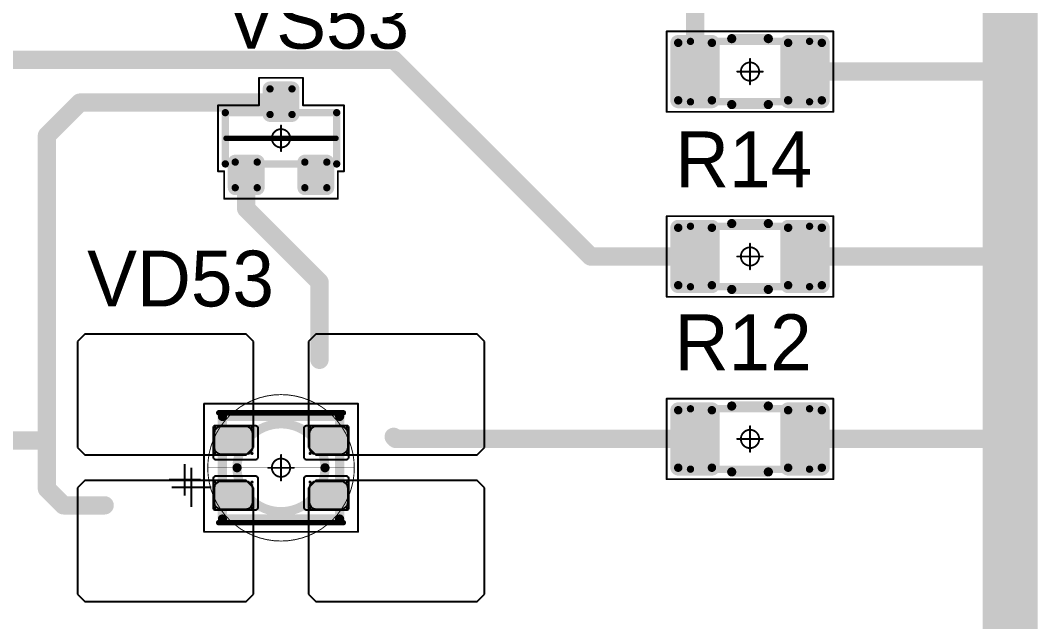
# Model space of a CAD drawing. Header units: millimetres. Extents: x 0 to 400, y 0 to 511.
# Drawn here: x 92.89 to 120.65, y 357.3 to 373.73 of the extents above; entities that cross this region are included whole.
import ezdxf

# ---------------------------------------------------------------- set-up
doc = ezdxf.new("R2010")
doc.units = ezdxf.units.MM
for name, color, linetype in [('Mechanical13', 56, 'Continuous'), ('Mechanical15', 56, 'Continuous'), ('Mechanical2', 216, 'Continuous'), ('TopLayer', 1, 'Continuous'), ('TopOverlay', 2, 'Continuous'), ('TopPaste', 8, 'Continuous'), ('TopSolder', 216, 'Continuous')]:
    doc.layers.add(name, color=color, linetype=linetype)

# ---------------------------------------------------------------- blocks, each defined once
blk = doc.blocks.new('SOT23_544')
at = {"layer": 'Mechanical13', "const_width": 0.2}
for points in [[(-0.7, 1.52), (0.7, 1.52)], [(-0.7, 1.52), (-0.7, -1.52)], [(0.7, 1.52), (0.7, -1.52)], [(-0.7, -1.52), (0.7, -1.52)]]:
    blk.add_lwpolyline(points, dxfattribs=at)
at = {"layer": 'Mechanical13', "const_width": 0.1}
for points in [[(-0.75, 1.52, 1), (-0.65, 1.52, 1)], [(-0.75, 1.52, 1), (-0.65, 1.52, 1)], [(0.65, 1.52, 1), (0.75, 1.52, 1)], [(0.65, 1.52, 1), (0.75, 1.52, 1)], [(-0.75, -1.52, 1), (-0.65, -1.52, 1)], [(-0.75, -1.52, 1), (-0.65, -1.52, 1)], [(0.65, -1.52, 1), (0.75, -1.52, 1)], [(0.65, -1.52, 1), (0.75, -1.52, 1)]]:
    blk.add_lwpolyline(points, format="xyb", close=True, dxfattribs=at)
at = {"layer": 'Mechanical15', "const_width": 0.05}
for points in [[(-0.9, 1.72), (-0.9, 1.55)], [(-0.9, 1.72), (0.9, 1.72)], [(0.9, 1.72), (0.9, 0.6)], [(-1.65, 1.55), (-1.65, -1.55)], [(-1.65, 1.55), (-0.9, 1.55)], [(0.9, 0.6), (1.65, 0.6)], [(1.65, 0.6), (1.65, -0.6)], [(0, 0.35), (0, -0.35)], [(-0.35, 0), (0.35, 0)], [(0.9, -0.6), (1.65, -0.6)], [(0.9, -0.6), (0.9, -1.72)], [(-1.65, -1.55), (-0.9, -1.55)], [(-0.9, -1.55), (-0.9, -1.72)], [(-0.9, -1.72), (0.9, -1.72)]]:
    blk.add_lwpolyline(points, dxfattribs=at)
at = {"layer": 'Mechanical15'}
for points, const_width in [([(-0.913, 1.72, 1), (-0.888, 1.72, 1)], 0.025), ([(-0.913, 1.72, 1), (-0.888, 1.72, 1)], 0.025), ([(0.888, 1.72, 1), (0.913, 1.72, 1)], 0.025), ([(0.888, 1.72, 1), (0.913, 1.72, 1)], 0.025), ([(-1.662, 1.55, 1), (-1.637, 1.55, 1)], 0.025), ([(-1.662, 1.55, 1), (-1.637, 1.55, 1)], 0.025), ([(-0.913, 1.55, 1), (-0.888, 1.55, 1)], 0.025), ([(-0.913, 1.55, 1), (-0.888, 1.55, 1)], 0.025), ([(0.888, 0.6, 1), (0.913, 0.6, 1)], 0.025), ([(0.888, 0.6, 1), (0.913, 0.6, 1)], 0.025), ([(1.637, 0.6, 1), (1.662, 0.6, 1)], 0.025), ([(1.637, 0.6, 1), (1.662, 0.6, 1)], 0.025), ([(-0.012, 0.35, 1), (0.012, 0.35, 1)], 0.025), ([(-0.362, 0, 1), (-0.337, 0, 1)], 0.025), ([(0.25, 0, 1), (-0.25, 0, 1)], 0.05), ([(-0.262, 0, 1), (-0.238, 0, 1)], 0.025), ([(0.238, 0, 1), (0.262, 0, 1)], 0.025), ([(0.337, 0, 1), (0.362, 0, 1)], 0.025), ([(-0.012, -0.35, 1), (0.012, -0.35, 1)], 0.025), ([(0.888, -0.6, 1), (0.913, -0.6, 1)], 0.025), ([(0.888, -0.6, 1), (0.913, -0.6, 1)], 0.025), ([(1.637, -0.6, 1), (1.662, -0.6, 1)], 0.025), ([(1.637, -0.6, 1), (1.662, -0.6, 1)], 0.025), ([(-1.662, -1.55, 1), (-1.637, -1.55, 1)], 0.025), ([(-1.662, -1.55, 1), (-1.637, -1.55, 1)], 0.025), ([(-0.913, -1.55, 1), (-0.888, -1.55, 1)], 0.025), ([(-0.913, -1.55, 1), (-0.888, -1.55, 1)], 0.025), ([(-0.913, -1.72, 1), (-0.888, -1.72, 1)], 0.025), ([(-0.913, -1.72, 1), (-0.888, -1.72, 1)], 0.025), ([(0.888, -1.72, 1), (0.913, -1.72, 1)], 0.025), ([(0.888, -1.72, 1), (0.913, -1.72, 1)], 0.025)]:
    blk.add_lwpolyline(points, format="xyb", close=True, dxfattribs=dict(at, const_width=const_width))
at = {"layer": 'TopLayer', "const_width": 0.1}
for points in [[(-1.4, 1.25, 1), (-1.3, 1.25, 1)], [(-0.7, 1.25, 1), (-0.6, 1.25, 1)], [(-1.4, 0.65, 1), (-1.3, 0.65, 1)], [(-0.7, 0.65, 1), (-0.6, 0.65, 1)], [(0.6, 0.3, 1), (0.7, 0.3, 1)], [(1.3, 0.3, 1), (1.4, 0.3, 1)], [(0.6, -0.3, 1), (0.7, -0.3, 1)], [(1.3, -0.3, 1), (1.4, -0.3, 1)], [(-1.4, -0.65, 1), (-1.3, -0.65, 1)], [(-0.7, -0.65, 1), (-0.6, -0.65, 1)], [(-1.4, -1.25, 1), (-1.3, -1.25, 1)], [(-0.7, -1.25, 1), (-0.6, -1.25, 1)]]:
    blk.add_lwpolyline(points, format="xyb", close=True, dxfattribs=at)
at = {"layer": 'TopLayer'}
for points in [[(-1.45, 1.25), (-1.45, 0.65), (-0.55, 1.25), (-0.55, 0.65)], [(-1.35, 1.35), (-1.35, 0.55), (-0.65, 1.35), (-0.65, 0.55)], [(0.55, 0.3), (0.55, -0.3), (1.45, 0.3), (1.45, -0.3)], [(0.65, 0.4), (0.65, -0.4), (1.35, 0.4), (1.35, -0.4)], [(-1.35, -0.55), (-1.35, -1.35), (-0.65, -0.55), (-0.65, -1.35)], [(-1.45, -0.65), (-1.45, -1.25), (-0.55, -0.65), (-0.55, -1.25)]]:
    blk.add_solid(points, dxfattribs=at)
at = {"layer": 'TopOverlay', "const_width": 0.15}
blk.add_lwpolyline([(0, 1.5), (0, -1.5)], dxfattribs=at)
at = {"layer": 'TopOverlay', "const_width": 0.075}
for points in [[(-0.038, 1.5, 1), (0.038, 1.5, 1)], [(-0.038, -1.5, 1), (0.038, -1.5, 1)]]:
    blk.add_lwpolyline(points, format="xyb", close=True, dxfattribs=at)
at = {"layer": 'TopPaste', "const_width": 0.075}
for points in [[(-1.387, 1.25, 1), (-1.313, 1.25, 1)], [(-0.687, 1.25, 1), (-0.613, 1.25, 1)], [(-1.387, 0.65, 1), (-1.313, 0.65, 1)], [(-0.687, 0.65, 1), (-0.613, 0.65, 1)], [(0.613, 0.3, 1), (0.687, 0.3, 1)], [(1.313, 0.3, 1), (1.387, 0.3, 1)], [(0.613, -0.3, 1), (0.687, -0.3, 1)], [(1.313, -0.3, 1), (1.387, -0.3, 1)], [(-1.387, -0.65, 1), (-1.313, -0.65, 1)], [(-0.687, -0.65, 1), (-0.613, -0.65, 1)], [(-1.387, -1.25, 1), (-1.313, -1.25, 1)], [(-0.687, -1.25, 1), (-0.613, -1.25, 1)]]:
    blk.add_lwpolyline(points, format="xyb", close=True, dxfattribs=at)
at = {"layer": 'TopPaste'}
for points in [[(-1.425, 1.25), (-1.425, 0.65), (-0.575, 1.25), (-0.575, 0.65)], [(-1.35, 1.325), (-1.35, 0.575), (-0.65, 1.325), (-0.65, 0.575)], [(0.575, 0.3), (0.575, -0.3), (1.425, 0.3), (1.425, -0.3)], [(0.65, 0.375), (0.65, -0.375), (1.35, 0.375), (1.35, -0.375)], [(-1.425, -0.65), (-1.425, -1.25), (-0.575, -0.65), (-0.575, -1.25)], [(-1.35, -0.575), (-1.35, -1.325), (-0.65, -0.575), (-0.65, -1.325)]]:
    blk.add_solid(points, dxfattribs=at)
at = {"layer": 'TopSolder', "const_width": 0.202}
for points in [[(-1.451, 1.25, 1), (-1.249, 1.25, 1)], [(-0.751, 1.25, 1), (-0.549, 1.25, 1)], [(-1.451, 0.65, 1), (-1.249, 0.65, 1)], [(-0.751, 0.65, 1), (-0.549, 0.65, 1)], [(0.549, 0.3, 1), (0.751, 0.3, 1)], [(1.249, 0.3, 1), (1.451, 0.3, 1)], [(0.549, -0.3, 1), (0.751, -0.3, 1)], [(1.249, -0.3, 1), (1.451, -0.3, 1)], [(-1.451, -0.65, 1), (-1.249, -0.65, 1)], [(-0.751, -0.65, 1), (-0.549, -0.65, 1)], [(-1.451, -1.25, 1), (-1.249, -1.25, 1)], [(-0.751, -1.25, 1), (-0.549, -1.25, 1)]]:
    blk.add_lwpolyline(points, format="xyb", close=True, dxfattribs=at)
at = {"layer": 'TopSolder'}
for points in [[(-1.35, 1.452), (-1.35, 0.448), (-0.65, 1.452), (-0.65, 0.448)], [(-1.552, 1.25), (-1.552, 0.65), (-0.448, 1.25), (-0.448, 0.65)], [(0.448, 0.3), (0.448, -0.3), (1.552, 0.3), (1.552, -0.3)], [(0.65, 0.502), (0.65, -0.502), (1.35, 0.502), (1.35, -0.502)], [(-1.35, -0.448), (-1.35, -1.452), (-0.65, -0.448), (-0.65, -1.452)], [(-1.552, -0.65), (-1.552, -1.25), (-0.448, -0.65), (-0.448, -1.25)]]:
    blk.add_solid(points, dxfattribs=at)
blk = doc.blocks.new('E65F_748')
at = {"layer": 'Mechanical13'}
for p, q in [((2.441, 1.071), (2.441, 0)), ((1.905, 0.536), (2.976, 0.536))]:
    blk.add_line(p, q, dxfattribs=at)
at = {"layer": 'Mechanical13', "const_width": 0.25}
for points in [[(-1.6, 1.4), (-1.6, -1.4)], [(1.6, 1.4), (-1.6, 1.4)], [(1.6, 1.4), (1.6, -1.4)], [(1.6, -1.4), (-1.6, -1.4)]]:
    blk.add_lwpolyline(points, dxfattribs=at)
at = {"layer": 'Mechanical13'}
for points, const_width in [([(-1.663, 1.4, 1), (-1.538, 1.4, 1)], 0.125), ([(-1.663, 1.4, 1), (-1.538, 1.4, 1)], 0.125), ([(1.537, 1.4, 1), (1.662, 1.4, 1)], 0.125), ([(1.537, 1.4, 1), (1.662, 1.4, 1)], 0.125), ([(1.2, 0, 1), (-1.2, 0, 1)], 0.25), ([(-1.263, 0, 1), (-1.138, 0, 1)], 0.125), ([(1.137, 0, 1), (1.262, 0, 1)], 0.125), ([(-1.663, -1.4, 1), (-1.538, -1.4, 1)], 0.125), ([(-1.663, -1.4, 1), (-1.538, -1.4, 1)], 0.125), ([(1.537, -1.4, 1), (1.662, -1.4, 1)], 0.125), ([(1.537, -1.4, 1), (1.662, -1.4, 1)], 0.125)]:
    blk.add_lwpolyline(points, format="xyb", close=True, dxfattribs=dict(at, const_width=const_width))
at = {"layer": 'Mechanical15', "const_width": 0.05}
for points in [[(2.1, 1.75), (-2.1, 1.75)], [(-2.1, 1.75), (-2.1, -1.75)], [(2.1, 1.75), (2.1, -1.75)], [(0, 0.35), (0, -0.35)], [(0, 0.35), (0, -0.35)], [(0.35, 0), (-0.35, 0)], [(0.35, 0), (-0.35, 0)], [(2.1, -1.75), (-2.1, -1.75)]]:
    blk.add_lwpolyline(points, dxfattribs=at)
at = {"layer": 'Mechanical15'}
for points, const_width in [([(-2.113, 1.75, 1), (-2.088, 1.75, 1)], 0.025), ([(-2.113, 1.75, 1), (-2.088, 1.75, 1)], 0.025), ([(2.087, 1.75, 1), (2.112, 1.75, 1)], 0.025), ([(2.087, 1.75, 1), (2.112, 1.75, 1)], 0.025), ([(-0.013, 0.35, 1), (0.012, 0.35, 1)], 0.025), ([(-0.013, 0.35, 1), (0.012, 0.35, 1)], 0.025), ([(-0.363, 0, 1), (-0.338, 0, 1)], 0.025), ([(-0.363, 0, 1), (-0.338, 0, 1)], 0.025), ([(0.25, 0, 1), (-0.25, 0, 1)], 0.05), ([(0.25, 0, 1), (-0.25, 0, 1)], 0.05), ([(-0.263, 0, 1), (-0.238, 0, 1)], 0.025), ([(-0.263, 0, 1), (-0.238, 0, 1)], 0.025), ([(0.237, 0, 1), (0.262, 0, 1)], 0.025), ([(0.237, 0, 1), (0.262, 0, 1)], 0.025), ([(0.337, 0, 1), (0.362, 0, 1)], 0.025), ([(0.337, 0, 1), (0.362, 0, 1)], 0.025), ([(-0.013, -0.35, 1), (0.012, -0.35, 1)], 0.025), ([(-0.013, -0.35, 1), (0.012, -0.35, 1)], 0.025), ([(-2.113, -1.75, 1), (-2.088, -1.75, 1)], 0.025), ([(-2.113, -1.75, 1), (-2.088, -1.75, 1)], 0.025), ([(2.087, -1.75, 1), (2.112, -1.75, 1)], 0.025), ([(2.087, -1.75, 1), (2.112, -1.75, 1)], 0.025)]:
    blk.add_lwpolyline(points, format="xyb", close=True, dxfattribs=dict(at, const_width=const_width))
at = {"layer": 'TopLayer'}
for p, q in [((-5.35, 3.65), (-5.55, 3.45)), ((-0.95, 3.65), (-5.35, 3.65)), ((-5.35, 3.65), (-5.35, 3.65)), ((-0.75, 3.45), (-0.95, 3.65)), ((0.95, 3.65), (0.75, 3.45)), ((5.35, 3.65), (0.95, 3.65)), ((0.95, 3.65), (0.95, 3.65)), ((5.55, 3.45), (5.35, 3.65)), ((-5.55, 3.45), (-5.55, 3.45)), ((-5.55, 3.45), (-5.55, 0.55)), ((-0.75, 0.55), (-0.75, 3.45)), ((0.75, 3.45), (0.75, 3.45)), ((0.75, 3.45), (0.75, 0.55)), ((5.55, 0.55), (5.55, 3.45)), ((-5.55, 0.55), (-5.35, 0.35)), ((-5.35, 0.35), (-0.95, 0.35)), ((-0.95, 0.35), (-0.75, 0.55)), ((0.75, 0.55), (0.95, 0.35)), ((0.95, 0.35), (5.35, 0.35)), ((5.35, 0.35), (5.55, 0.55)), ((-5.35, -0.35), (-5.55, -0.55)), ((-5.55, -0.55), (-5.55, -0.55)), ((-5.55, -0.55), (-5.55, -3.45)), ((-0.95, -0.35), (-5.35, -0.35)), ((-5.35, -0.35), (-5.35, -0.35)), ((-0.75, -0.55), (-0.95, -0.35)), ((-0.75, -3.45), (-0.75, -0.55)), ((0.95, -0.35), (0.75, -0.55)), ((0.75, -0.55), (0.75, -0.55)), ((0.75, -0.55), (0.75, -3.45)), ((5.35, -0.35), (0.95, -0.35)), ((0.95, -0.35), (0.95, -0.35)), ((5.55, -0.55), (5.35, -0.35)), ((5.55, -3.45), (5.55, -0.55)), ((-5.55, -3.45), (-5.35, -3.65)), ((-0.95, -3.65), (-0.75, -3.45)), ((0.75, -3.45), (0.95, -3.65)), ((5.35, -3.65), (5.55, -3.45)), ((-5.35, -3.65), (-0.95, -3.65)), ((0.95, -3.65), (5.35, -3.65))]:
    blk.add_line(p, q, dxfattribs=at)
at = {"layer": 'TopLayer', "const_width": 0.04}
for points in [[(-1.83, 1.11, 1), (-1.79, 1.11, 1)], [(-0.81, 1.11, 1), (-0.77, 1.11, 1)], [(0.77, 1.11, 1), (0.81, 1.11, 1)], [(1.79, 1.11, 1), (1.83, 1.11, 1)], [(-1.83, 0.39, 1), (-1.79, 0.39, 1)], [(-0.81, 0.39, 1), (-0.77, 0.39, 1)], [(0.77, 0.39, 1), (0.81, 0.39, 1)], [(1.79, 0.39, 1), (1.83, 0.39, 1)], [(-1.83, -0.39, 1), (-1.79, -0.39, 1)], [(-0.81, -0.39, 1), (-0.77, -0.39, 1)], [(0.77, -0.39, 1), (0.81, -0.39, 1)], [(1.79, -0.39, 1), (1.83, -0.39, 1)], [(-1.83, -1.11, 1), (-1.79, -1.11, 1)], [(-0.81, -1.11, 1), (-0.77, -1.11, 1)], [(0.77, -1.11, 1), (0.81, -1.11, 1)], [(1.79, -1.11, 1), (1.83, -1.11, 1)]]:
    blk.add_lwpolyline(points, format="xyb", close=True, dxfattribs=at)
at = {"layer": 'TopLayer'}
for points in [[(-1.81, 1.15), (-1.81, 0.35), (-0.79, 1.15), (-0.79, 0.35)], [(0.79, 1.15), (0.79, 0.35), (1.81, 1.15), (1.81, 0.35)], [(-1.85, 1.11), (-1.85, 0.39), (-0.75, 1.11), (-0.75, 0.39)], [(0.75, 1.11), (0.75, 0.39), (1.85, 1.11), (1.85, 0.39)], [(-1.85, -0.39), (-1.85, -1.11), (-0.75, -0.39), (-0.75, -1.11)], [(-1.81, -0.35), (-1.81, -1.15), (-0.79, -0.35), (-0.79, -1.15)], [(0.75, -0.39), (0.75, -1.11), (1.85, -0.39), (1.85, -1.11)], [(0.79, -0.35), (0.79, -1.15), (1.81, -0.35), (1.81, -1.15)]]:
    blk.add_solid(points, dxfattribs=at)
at = {"layer": 'TopOverlay'}
for p, q in [((2.628, 0.757), (2.628, -0.1)), ((2.2, 0.328), (3.057, 0.328))]:
    blk.add_line(p, q, dxfattribs=at)
at = {"layer": 'TopOverlay', "const_width": 0.15}
for points in [[(1.7, 1.5), (-1.7, 1.5)], [(1.7, -1.5), (-1.7, -1.5)]]:
    blk.add_lwpolyline(points, dxfattribs=at)
at = {"layer": 'TopOverlay', "const_width": 0.075}
for points in [[(-1.738, 1.5, 1), (-1.663, 1.5, 1)], [(1.662, 1.5, 1), (1.737, 1.5, 1)], [(-1.738, -1.5, 1), (-1.663, -1.5, 1)], [(1.662, -1.5, 1), (1.737, -1.5, 1)]]:
    blk.add_lwpolyline(points, format="xyb", close=True, dxfattribs=at)
at = {"layer": 'TopPaste'}
for p, q in [((-1.711, 1.114), (-1.773, 1.073)), ((-1.638, 1.129), (-1.711, 1.114)), ((-0.963, 1.129), (-1.638, 1.129)), ((-0.889, 1.114), (-0.963, 1.129)), ((-0.827, 1.073), (-0.889, 1.114)), ((0.889, 1.114), (0.827, 1.073)), ((0.962, 1.129), (0.889, 1.114)), ((1.637, 1.129), (0.962, 1.129)), ((1.711, 1.114), (1.637, 1.129)), ((1.773, 1.073), (1.711, 1.114)), ((-1.814, 1.011), (-1.829, 0.938)), ((-1.829, 0.938), (-1.829, 0.563)), ((-1.773, 1.073), (-1.814, 1.011)), ((-0.786, 1.011), (-0.827, 1.073)), ((-0.771, 0.938), (-0.786, 1.011)), ((-0.771, 0.563), (-0.771, 0.938)), ((0.786, 1.011), (0.771, 0.938)), ((0.771, 0.938), (0.771, 0.563)), ((0.827, 1.073), (0.786, 1.011)), ((1.814, 1.011), (1.773, 1.073)), ((1.829, 0.938), (1.814, 1.011)), ((1.829, 0.563), (1.829, 0.938)), ((-1.829, 0.563), (-1.814, 0.489)), ((-0.786, 0.489), (-0.771, 0.563)), ((0.771, 0.563), (0.786, 0.489)), ((1.814, 0.489), (1.829, 0.563)), ((-1.814, 0.489), (-1.773, 0.427)), ((-1.773, 0.427), (-1.711, 0.386)), ((-1.711, 0.386), (-1.638, 0.371)), ((-1.638, 0.371), (-0.963, 0.371)), ((-0.963, 0.371), (-0.889, 0.386)), ((-0.889, 0.386), (-0.827, 0.427)), ((-0.827, 0.427), (-0.786, 0.489)), ((0.786, 0.489), (0.827, 0.427)), ((0.827, 0.427), (0.889, 0.386)), ((0.889, 0.386), (0.962, 0.371)), ((0.962, 0.371), (1.637, 0.371)), ((1.637, 0.371), (1.711, 0.386)), ((1.711, 0.386), (1.773, 0.427)), ((1.773, 0.427), (1.814, 0.489)), ((-1.814, -0.489), (-1.829, -0.563)), ((-1.773, -0.427), (-1.814, -0.489)), ((-1.711, -0.386), (-1.773, -0.427)), ((-1.638, -0.371), (-1.711, -0.386)), ((-0.963, -0.371), (-1.638, -0.371)), ((-0.889, -0.386), (-0.963, -0.371)), ((-0.827, -0.427), (-0.889, -0.386)), ((-0.786, -0.489), (-0.827, -0.427)), ((-0.771, -0.563), (-0.786, -0.489)), ((0.786, -0.489), (0.771, -0.563)), ((0.827, -0.427), (0.786, -0.489)), ((0.889, -0.386), (0.827, -0.427)), ((0.962, -0.371), (0.889, -0.386)), ((1.637, -0.371), (0.962, -0.371)), ((1.711, -0.386), (1.637, -0.371)), ((1.773, -0.427), (1.711, -0.386)), ((1.814, -0.489), (1.773, -0.427)), ((1.829, -0.563), (1.814, -0.489)), ((-1.829, -0.563), (-1.829, -0.938)), ((-0.771, -0.938), (-0.771, -0.563)), ((0.771, -0.563), (0.771, -0.938)), ((1.829, -0.938), (1.829, -0.563)), ((-1.829, -0.938), (-1.814, -1.011)), ((-1.814, -1.011), (-1.773, -1.073)), ((-1.773, -1.073), (-1.711, -1.114)), ((-0.889, -1.114), (-0.827, -1.073)), ((-0.827, -1.073), (-0.786, -1.011)), ((-0.786, -1.011), (-0.771, -0.938)), ((0.771, -0.938), (0.786, -1.011)), ((0.786, -1.011), (0.827, -1.073)), ((0.827, -1.073), (0.889, -1.114)), ((1.711, -1.114), (1.773, -1.073)), ((1.773, -1.073), (1.814, -1.011)), ((1.814, -1.011), (1.829, -0.938)), ((-1.711, -1.114), (-1.638, -1.129)), ((-1.638, -1.129), (-0.963, -1.129)), ((-0.963, -1.129), (-0.889, -1.114)), ((0.889, -1.114), (0.962, -1.129)), ((0.962, -1.129), (1.637, -1.129)), ((1.637, -1.129), (1.711, -1.114))]:
    blk.add_line(p, q, dxfattribs=at)
at = {"layer": 'TopSolder'}
for p, q in [((-1.842, 1.129), (-1.85, 1.111)), ((-1.85, 1.111), (-1.85, 1.101)), ((-1.828, 1.143), (-1.842, 1.129)), ((-1.81, 1.151), (-1.828, 1.143)), ((-1.8, 1.151), (-1.81, 1.151)), ((-0.7, 1.151), (-1.8, 1.151)), ((-0.685, 1.151), (-0.7, 1.151)), ((-0.7, 1.151), (-0.7, 1.151)), ((-0.658, 1.139), (-0.685, 1.151)), ((-0.636, 1.118), (-0.658, 1.139)), ((-0.625, 1.09), (-0.636, 1.118)), ((0.636, 1.118), (0.625, 1.09)), ((0.657, 1.139), (0.636, 1.118)), ((0.685, 1.151), (0.657, 1.139)), ((0.7, 1.151), (0.685, 1.151)), ((1.8, 1.151), (0.7, 1.151)), ((1.81, 1.151), (1.8, 1.151)), ((1.8, 1.151), (1.8, 1.151)), ((1.828, 1.143), (1.81, 1.151)), ((1.842, 1.129), (1.828, 1.143)), ((1.85, 1.111), (1.842, 1.129)), ((-1.85, 1.101), (-1.85, 1.101)), ((-1.85, 1.101), (-1.85, 0.301)), ((-0.625, 1.076), (-0.625, 1.09)), ((-0.625, 0.301), (-0.625, 1.076)), ((0.625, 1.09), (0.625, 1.076)), ((0.625, 1.076), (0.625, 1.076)), ((0.625, 1.076), (0.625, 0.301)), ((1.85, 1.101), (1.85, 1.111)), ((1.85, 0.301), (1.85, 1.101)), ((-1.85, 0.301), (-1.85, 0.286)), ((-1.85, 0.286), (-1.839, 0.258)), ((-0.636, 0.258), (-0.625, 0.286)), ((-0.625, 0.286), (-0.625, 0.301)), ((-0.625, 0.301), (-0.625, 0.301)), ((0.625, 0.301), (0.625, 0.286)), ((0.625, 0.286), (0.636, 0.258)), ((1.839, 0.258), (1.85, 0.286)), ((1.85, 0.286), (1.85, 0.301)), ((1.85, 0.301), (1.85, 0.301)), ((-1.839, 0.258), (-1.818, 0.237)), ((-1.818, 0.237), (-1.79, 0.226)), ((-1.79, 0.226), (-1.775, 0.226)), ((-1.775, 0.226), (-1.775, 0.226)), ((-1.775, 0.226), (-0.7, 0.226)), ((-0.7, 0.226), (-0.685, 0.226)), ((-0.685, 0.226), (-0.658, 0.237)), ((-0.658, 0.237), (-0.636, 0.258)), ((0.636, 0.258), (0.657, 0.237)), ((0.657, 0.237), (0.685, 0.226)), ((0.685, 0.226), (0.7, 0.226)), ((0.7, 0.226), (0.7, 0.226)), ((0.7, 0.226), (1.775, 0.226)), ((1.775, 0.226), (1.79, 0.226)), ((1.79, 0.226), (1.817, 0.237)), ((1.817, 0.237), (1.839, 0.258)), ((-1.839, -0.257), (-1.85, -0.285)), ((-1.818, -0.236), (-1.839, -0.257)), ((-1.79, -0.224), (-1.818, -0.236)), ((-1.775, -0.224), (-1.79, -0.224)), ((-0.7, -0.224), (-1.775, -0.224)), ((-0.685, -0.224), (-0.7, -0.224)), ((-0.7, -0.224), (-0.7, -0.224)), ((-0.658, -0.236), (-0.685, -0.224)), ((-0.636, -0.257), (-0.658, -0.236)), ((-0.625, -0.285), (-0.636, -0.257)), ((0.636, -0.257), (0.625, -0.285)), ((0.657, -0.236), (0.636, -0.257)), ((0.685, -0.224), (0.657, -0.236)), ((0.7, -0.224), (0.685, -0.224)), ((1.775, -0.224), (0.7, -0.224)), ((1.79, -0.224), (1.775, -0.224)), ((1.775, -0.224), (1.775, -0.224)), ((1.817, -0.236), (1.79, -0.224)), ((1.839, -0.257), (1.817, -0.236)), ((1.85, -0.285), (1.839, -0.257)), ((-1.85, -0.285), (-1.85, -0.299)), ((-1.85, -0.299), (-1.85, -0.299)), ((-1.85, -0.299), (-1.85, -1.099)), ((-0.625, -0.299), (-0.625, -0.285)), ((-0.625, -1.074), (-0.625, -0.299)), ((0.625, -0.285), (0.625, -0.299)), ((0.625, -0.299), (0.625, -0.299)), ((0.625, -0.299), (0.625, -1.074)), ((1.85, -0.299), (1.85, -0.285)), ((1.85, -1.099), (1.85, -0.299)), ((-1.85, -1.099), (-1.85, -1.109)), ((-1.85, -1.109), (-1.842, -1.128)), ((-0.636, -1.117), (-0.625, -1.089)), ((-0.625, -1.089), (-0.625, -1.074)), ((-0.625, -1.074), (-0.625, -1.074)), ((0.625, -1.074), (0.625, -1.089)), ((0.625, -1.089), (0.636, -1.117)), ((1.842, -1.128), (1.85, -1.109)), ((1.85, -1.109), (1.85, -1.099)), ((1.85, -1.099), (1.85, -1.099)), ((-1.842, -1.128), (-1.828, -1.142)), ((-1.828, -1.142), (-1.81, -1.149)), ((-1.81, -1.149), (-1.8, -1.149)), ((-1.8, -1.149), (-0.7, -1.149)), ((-1.8, -1.149), (-1.8, -1.149)), ((-0.7, -1.149), (-0.685, -1.149)), ((-0.685, -1.149), (-0.658, -1.138)), ((-0.658, -1.138), (-0.636, -1.117)), ((0.636, -1.117), (0.657, -1.138)), ((0.657, -1.138), (0.685, -1.149)), ((0.685, -1.149), (0.7, -1.149)), ((0.7, -1.149), (1.8, -1.149)), ((0.7, -1.149), (0.7, -1.149)), ((1.8, -1.149), (1.81, -1.149)), ((1.81, -1.149), (1.828, -1.142)), ((1.828, -1.142), (1.842, -1.128))]:
    blk.add_line(p, q, dxfattribs=at)
blk = doc.blocks.new('RC1206S_830')
at = {"layer": 'Mechanical13', "const_width": 0.2}
for points in [[(-1.625, -0.825), (-1.625, 0.825)], [(-1.625, 0.825), (1.625, 0.825)], [(1.625, -0.825), (1.625, 0.825)], [(-1.625, -0.825), (1.625, -0.825)]]:
    blk.add_lwpolyline(points, dxfattribs=at)
at = {"layer": 'Mechanical13', "const_width": 0.1}
for points in [[(-1.675, 0.825, 1), (-1.575, 0.825, 1)], [(-1.675, 0.825, 1), (-1.575, 0.825, 1)], [(1.575, 0.825, 1), (1.675, 0.825, 1)], [(1.575, 0.825, 1), (1.675, 0.825, 1)], [(-1.675, -0.825, 1), (-1.575, -0.825, 1)], [(-1.675, -0.825, 1), (-1.575, -0.825, 1)], [(1.575, -0.825, 1), (1.675, -0.825, 1)], [(1.575, -0.825, 1), (1.675, -0.825, 1)]]:
    blk.add_lwpolyline(points, format="xyb", close=True, dxfattribs=at)
at = {"layer": 'Mechanical15', "const_width": 0.05}
for points in [[(-2.275, -1.1), (-2.275, 1.1)], [(-2.275, 1.1), (2.275, 1.1)], [(2.275, -1.1), (2.275, 1.1)], [(0, -0.35), (0, 0.35)], [(-0.35, 0), (0.35, 0)], [(-2.275, -1.1), (2.275, -1.1)]]:
    blk.add_lwpolyline(points, dxfattribs=at)
at = {"layer": 'Mechanical15'}
for points, const_width in [([(-2.287, 1.1, 1), (-2.262, 1.1, 1)], 0.025), ([(-2.287, 1.1, 1), (-2.262, 1.1, 1)], 0.025), ([(2.262, 1.1, 1), (2.287, 1.1, 1)], 0.025), ([(2.262, 1.1, 1), (2.287, 1.1, 1)], 0.025), ([(-0.012, 0.35, 1), (0.012, 0.35, 1)], 0.025), ([(-0.362, 0, 1), (-0.337, 0, 1)], 0.025), ([(0.25, 0, 1), (-0.25, 0, 1)], 0.05), ([(-0.262, 0, 1), (-0.238, 0, 1)], 0.025), ([(0.238, 0, 1), (0.262, 0, 1)], 0.025), ([(0.337, 0, 1), (0.362, 0, 1)], 0.025), ([(-0.012, -0.35, 1), (0.012, -0.35, 1)], 0.025), ([(-2.287, -1.1, 1), (-2.262, -1.1, 1)], 0.025), ([(-2.287, -1.1, 1), (-2.262, -1.1, 1)], 0.025), ([(2.262, -1.1, 1), (2.287, -1.1, 1)], 0.025), ([(2.262, -1.1, 1), (2.287, -1.1, 1)], 0.025)]:
    blk.add_lwpolyline(points, format="xyb", close=True, dxfattribs=dict(at, const_width=const_width))
at = {"layer": 'TopLayer', "const_width": 0.115}
for points in [[(-2.017, 0.785, 1), (-1.902, 0.785, 1)], [(-1.098, 0.785, 1), (-0.982, 0.785, 1)], [(0.982, 0.785, 1), (1.098, 0.785, 1)], [(1.902, 0.785, 1), (2.017, 0.785, 1)], [(-2.017, -0.785, 1), (-1.902, -0.785, 1)], [(-1.098, -0.785, 1), (-0.982, -0.785, 1)], [(0.982, -0.785, 1), (1.098, -0.785, 1)], [(1.902, -0.785, 1), (2.017, -0.785, 1)]]:
    blk.add_lwpolyline(points, format="xyb", close=True, dxfattribs=at)
at = {"layer": 'TopLayer'}
for points in [[(-1.96, -0.9), (-1.04, -0.9), (-1.96, 0.9), (-1.04, 0.9)], [(1.04, -0.9), (1.96, -0.9), (1.04, 0.9), (1.96, 0.9)], [(-2.075, -0.785), (-0.925, -0.785), (-2.075, 0.785), (-0.925, 0.785)], [(0.925, -0.785), (2.075, -0.785), (0.925, 0.785), (2.075, 0.785)]]:
    blk.add_solid(points, dxfattribs=at)
at = {"layer": 'TopOverlay', "const_width": 0.25}
for points in [[(-0.5, 0.9), (0.5, 0.9)], [(-0.5, -0.9), (0.5, -0.9)]]:
    blk.add_lwpolyline(points, dxfattribs=at)
at = {"layer": 'TopOverlay', "const_width": 0.125}
for points in [[(-0.562, 0.9, 1), (-0.437, 0.9, 1)], [(0.437, 0.9, 1), (0.562, 0.9, 1)], [(-0.562, -0.9, 1), (-0.437, -0.9, 1)], [(0.437, -0.9, 1), (0.562, -0.9, 1)]]:
    blk.add_lwpolyline(points, format="xyb", close=True, dxfattribs=at)
at = {"layer": 'TopPaste', "const_width": 0.09}
for points in [[(-2.005, 0.785, 1), (-1.915, 0.785, 1)], [(-1.085, 0.785, 1), (-0.995, 0.785, 1)], [(0.995, 0.785, 1), (1.085, 0.785, 1)], [(1.915, 0.785, 1), (2.005, 0.785, 1)], [(-2.005, -0.785, 1), (-1.915, -0.785, 1)], [(-1.085, -0.785, 1), (-0.995, -0.785, 1)], [(0.995, -0.785, 1), (1.085, -0.785, 1)], [(1.915, -0.785, 1), (2.005, -0.785, 1)]]:
    blk.add_lwpolyline(points, format="xyb", close=True, dxfattribs=at)
at = {"layer": 'TopPaste'}
for points in [[(-1.96, -0.875), (-1.04, -0.875), (-1.96, 0.875), (-1.04, 0.875)], [(1.04, -0.875), (1.96, -0.875), (1.04, 0.875), (1.96, 0.875)], [(-2.05, -0.785), (-0.95, -0.785), (-2.05, 0.785), (-0.95, 0.785)], [(0.95, -0.785), (2.05, -0.785), (0.95, 0.785), (2.05, 0.785)]]:
    blk.add_solid(points, dxfattribs=at)
at = {"layer": 'TopSolder', "const_width": 0.215}
for points in [[(-2.067, 0.785, 1), (-1.852, 0.785, 1)], [(-1.148, 0.785, 1), (-0.933, 0.785, 1)], [(0.933, 0.785, 1), (1.148, 0.785, 1)], [(1.852, 0.785, 1), (2.067, 0.785, 1)], [(-2.067, -0.785, 1), (-1.852, -0.785, 1)], [(-1.148, -0.785, 1), (-0.933, -0.785, 1)], [(0.933, -0.785, 1), (1.148, -0.785, 1)], [(1.852, -0.785, 1), (2.067, -0.785, 1)]]:
    blk.add_lwpolyline(points, format="xyb", close=True, dxfattribs=at)
at = {"layer": 'TopSolder'}
for points in [[(-1.96, -1), (-1.04, -1), (-1.96, 1), (-1.04, 1)], [(1.04, -1), (1.96, -1), (1.04, 1), (1.96, 1)], [(-2.175, -0.785), (-0.825, -0.785), (-2.175, 0.785), (-0.825, 0.785)], [(0.825, -0.785), (2.175, -0.785), (0.825, 0.785), (2.175, 0.785)]]:
    blk.add_solid(points, dxfattribs=at)
blk = doc.blocks.new('RC1206S_832')
at = {"layer": 'Mechanical13', "const_width": 0.2}
for points in [[(-1.625, -0.825), (-1.625, 0.825)], [(-1.625, 0.825), (1.625, 0.825)], [(1.625, -0.825), (1.625, 0.825)], [(-1.625, -0.825), (1.625, -0.825)]]:
    blk.add_lwpolyline(points, dxfattribs=at)
at = {"layer": 'Mechanical13', "const_width": 0.1}
for points in [[(-1.675, 0.825, 1), (-1.575, 0.825, 1)], [(-1.675, 0.825, 1), (-1.575, 0.825, 1)], [(1.575, 0.825, 1), (1.675, 0.825, 1)], [(1.575, 0.825, 1), (1.675, 0.825, 1)], [(-1.675, -0.825, 1), (-1.575, -0.825, 1)], [(-1.675, -0.825, 1), (-1.575, -0.825, 1)], [(1.575, -0.825, 1), (1.675, -0.825, 1)], [(1.575, -0.825, 1), (1.675, -0.825, 1)]]:
    blk.add_lwpolyline(points, format="xyb", close=True, dxfattribs=at)
at = {"layer": 'Mechanical15', "const_width": 0.05}
for points in [[(-2.275, -1.1), (-2.275, 1.1)], [(-2.275, 1.1), (2.275, 1.1)], [(2.275, -1.1), (2.275, 1.1)], [(0, -0.35), (0, 0.35)], [(-0.35, 0), (0.35, 0)], [(-2.275, -1.1), (2.275, -1.1)]]:
    blk.add_lwpolyline(points, dxfattribs=at)
at = {"layer": 'Mechanical15'}
for points, const_width in [([(-2.287, 1.1, 1), (-2.262, 1.1, 1)], 0.025), ([(-2.287, 1.1, 1), (-2.262, 1.1, 1)], 0.025), ([(2.262, 1.1, 1), (2.287, 1.1, 1)], 0.025), ([(2.262, 1.1, 1), (2.287, 1.1, 1)], 0.025), ([(-0.012, 0.35, 1), (0.012, 0.35, 1)], 0.025), ([(-0.362, 0, 1), (-0.337, 0, 1)], 0.025), ([(0.25, 0, 1), (-0.25, 0, 1)], 0.05), ([(-0.262, 0, 1), (-0.238, 0, 1)], 0.025), ([(0.238, 0, 1), (0.262, 0, 1)], 0.025), ([(0.337, 0, 1), (0.362, 0, 1)], 0.025), ([(-0.012, -0.35, 1), (0.012, -0.35, 1)], 0.025), ([(-2.287, -1.1, 1), (-2.262, -1.1, 1)], 0.025), ([(-2.287, -1.1, 1), (-2.262, -1.1, 1)], 0.025), ([(2.262, -1.1, 1), (2.287, -1.1, 1)], 0.025), ([(2.262, -1.1, 1), (2.287, -1.1, 1)], 0.025)]:
    blk.add_lwpolyline(points, format="xyb", close=True, dxfattribs=dict(at, const_width=const_width))
at = {"layer": 'TopLayer', "const_width": 0.115}
for points in [[(-2.017, 0.785, 1), (-1.902, 0.785, 1)], [(-1.098, 0.785, 1), (-0.982, 0.785, 1)], [(0.982, 0.785, 1), (1.098, 0.785, 1)], [(1.902, 0.785, 1), (2.017, 0.785, 1)], [(-2.017, -0.785, 1), (-1.902, -0.785, 1)], [(-1.098, -0.785, 1), (-0.982, -0.785, 1)], [(0.982, -0.785, 1), (1.098, -0.785, 1)], [(1.902, -0.785, 1), (2.017, -0.785, 1)]]:
    blk.add_lwpolyline(points, format="xyb", close=True, dxfattribs=at)
at = {"layer": 'TopLayer'}
for points in [[(-1.96, -0.9), (-1.04, -0.9), (-1.96, 0.9), (-1.04, 0.9)], [(1.04, -0.9), (1.96, -0.9), (1.04, 0.9), (1.96, 0.9)], [(-2.075, -0.785), (-0.925, -0.785), (-2.075, 0.785), (-0.925, 0.785)], [(0.925, -0.785), (2.075, -0.785), (0.925, 0.785), (2.075, 0.785)]]:
    blk.add_solid(points, dxfattribs=at)
at = {"layer": 'TopOverlay', "const_width": 0.25}
for points in [[(-0.5, 0.9), (0.5, 0.9)], [(-0.5, -0.9), (0.5, -0.9)]]:
    blk.add_lwpolyline(points, dxfattribs=at)
at = {"layer": 'TopOverlay', "const_width": 0.125}
for points in [[(-0.562, 0.9, 1), (-0.437, 0.9, 1)], [(0.437, 0.9, 1), (0.562, 0.9, 1)], [(-0.562, -0.9, 1), (-0.437, -0.9, 1)], [(0.437, -0.9, 1), (0.562, -0.9, 1)]]:
    blk.add_lwpolyline(points, format="xyb", close=True, dxfattribs=at)
at = {"layer": 'TopPaste', "const_width": 0.09}
for points in [[(-2.005, 0.785, 1), (-1.915, 0.785, 1)], [(-1.085, 0.785, 1), (-0.995, 0.785, 1)], [(0.995, 0.785, 1), (1.085, 0.785, 1)], [(1.915, 0.785, 1), (2.005, 0.785, 1)], [(-2.005, -0.785, 1), (-1.915, -0.785, 1)], [(-1.085, -0.785, 1), (-0.995, -0.785, 1)], [(0.995, -0.785, 1), (1.085, -0.785, 1)], [(1.915, -0.785, 1), (2.005, -0.785, 1)]]:
    blk.add_lwpolyline(points, format="xyb", close=True, dxfattribs=at)
at = {"layer": 'TopPaste'}
for points in [[(-1.96, -0.875), (-1.04, -0.875), (-1.96, 0.875), (-1.04, 0.875)], [(1.04, -0.875), (1.96, -0.875), (1.04, 0.875), (1.96, 0.875)], [(-2.05, -0.785), (-0.95, -0.785), (-2.05, 0.785), (-0.95, 0.785)], [(0.95, -0.785), (2.05, -0.785), (0.95, 0.785), (2.05, 0.785)]]:
    blk.add_solid(points, dxfattribs=at)
at = {"layer": 'TopSolder', "const_width": 0.215}
for points in [[(-2.067, 0.785, 1), (-1.852, 0.785, 1)], [(-1.148, 0.785, 1), (-0.933, 0.785, 1)], [(0.933, 0.785, 1), (1.148, 0.785, 1)], [(1.852, 0.785, 1), (2.067, 0.785, 1)], [(-2.067, -0.785, 1), (-1.852, -0.785, 1)], [(-1.148, -0.785, 1), (-0.933, -0.785, 1)], [(0.933, -0.785, 1), (1.148, -0.785, 1)], [(1.852, -0.785, 1), (2.067, -0.785, 1)]]:
    blk.add_lwpolyline(points, format="xyb", close=True, dxfattribs=at)
at = {"layer": 'TopSolder'}
for points in [[(-1.96, -1), (-1.04, -1), (-1.96, 1), (-1.04, 1)], [(1.04, -1), (1.96, -1), (1.04, 1), (1.96, 1)], [(-2.175, -0.785), (-0.825, -0.785), (-2.175, 0.785), (-0.825, 0.785)], [(0.825, -0.785), (2.175, -0.785), (0.825, 0.785), (2.175, 0.785)]]:
    blk.add_solid(points, dxfattribs=at)
blk = doc.blocks.new('RC1206S_834')
at = {"layer": 'Mechanical13', "const_width": 0.2}
for points in [[(-1.625, -0.825), (-1.625, 0.825)], [(-1.625, 0.825), (1.625, 0.825)], [(1.625, -0.825), (1.625, 0.825)], [(-1.625, -0.825), (1.625, -0.825)]]:
    blk.add_lwpolyline(points, dxfattribs=at)
at = {"layer": 'Mechanical13', "const_width": 0.1}
for points in [[(-1.675, 0.825, 1), (-1.575, 0.825, 1)], [(-1.675, 0.825, 1), (-1.575, 0.825, 1)], [(1.575, 0.825, 1), (1.675, 0.825, 1)], [(1.575, 0.825, 1), (1.675, 0.825, 1)], [(-1.675, -0.825, 1), (-1.575, -0.825, 1)], [(-1.675, -0.825, 1), (-1.575, -0.825, 1)], [(1.575, -0.825, 1), (1.675, -0.825, 1)], [(1.575, -0.825, 1), (1.675, -0.825, 1)]]:
    blk.add_lwpolyline(points, format="xyb", close=True, dxfattribs=at)
at = {"layer": 'Mechanical15', "const_width": 0.05}
for points in [[(-2.275, -1.1), (-2.275, 1.1)], [(-2.275, 1.1), (2.275, 1.1)], [(2.275, -1.1), (2.275, 1.1)], [(0, -0.35), (0, 0.35)], [(-0.35, 0), (0.35, 0)], [(-2.275, -1.1), (2.275, -1.1)]]:
    blk.add_lwpolyline(points, dxfattribs=at)
at = {"layer": 'Mechanical15'}
for points, const_width in [([(-2.287, 1.1, 1), (-2.262, 1.1, 1)], 0.025), ([(-2.287, 1.1, 1), (-2.262, 1.1, 1)], 0.025), ([(2.262, 1.1, 1), (2.287, 1.1, 1)], 0.025), ([(2.262, 1.1, 1), (2.287, 1.1, 1)], 0.025), ([(-0.012, 0.35, 1), (0.012, 0.35, 1)], 0.025), ([(-0.362, 0, 1), (-0.337, 0, 1)], 0.025), ([(0.25, 0, 1), (-0.25, 0, 1)], 0.05), ([(-0.262, 0, 1), (-0.238, 0, 1)], 0.025), ([(0.238, 0, 1), (0.262, 0, 1)], 0.025), ([(0.337, 0, 1), (0.362, 0, 1)], 0.025), ([(-0.012, -0.35, 1), (0.012, -0.35, 1)], 0.025), ([(-2.287, -1.1, 1), (-2.262, -1.1, 1)], 0.025), ([(-2.287, -1.1, 1), (-2.262, -1.1, 1)], 0.025), ([(2.262, -1.1, 1), (2.287, -1.1, 1)], 0.025), ([(2.262, -1.1, 1), (2.287, -1.1, 1)], 0.025)]:
    blk.add_lwpolyline(points, format="xyb", close=True, dxfattribs=dict(at, const_width=const_width))
at = {"layer": 'TopLayer', "const_width": 0.115}
for points in [[(-2.017, 0.785, 1), (-1.902, 0.785, 1)], [(-1.098, 0.785, 1), (-0.982, 0.785, 1)], [(0.982, 0.785, 1), (1.098, 0.785, 1)], [(1.902, 0.785, 1), (2.017, 0.785, 1)], [(-2.017, -0.785, 1), (-1.902, -0.785, 1)], [(-1.098, -0.785, 1), (-0.982, -0.785, 1)], [(0.982, -0.785, 1), (1.098, -0.785, 1)], [(1.902, -0.785, 1), (2.017, -0.785, 1)]]:
    blk.add_lwpolyline(points, format="xyb", close=True, dxfattribs=at)
at = {"layer": 'TopLayer'}
for points in [[(-1.96, -0.9), (-1.04, -0.9), (-1.96, 0.9), (-1.04, 0.9)], [(1.04, -0.9), (1.96, -0.9), (1.04, 0.9), (1.96, 0.9)], [(-2.075, -0.785), (-0.925, -0.785), (-2.075, 0.785), (-0.925, 0.785)], [(0.925, -0.785), (2.075, -0.785), (0.925, 0.785), (2.075, 0.785)]]:
    blk.add_solid(points, dxfattribs=at)
at = {"layer": 'TopOverlay', "const_width": 0.25}
for points in [[(-0.5, 0.9), (0.5, 0.9)], [(-0.5, -0.9), (0.5, -0.9)]]:
    blk.add_lwpolyline(points, dxfattribs=at)
at = {"layer": 'TopOverlay', "const_width": 0.125}
for points in [[(-0.562, 0.9, 1), (-0.437, 0.9, 1)], [(0.437, 0.9, 1), (0.562, 0.9, 1)], [(-0.562, -0.9, 1), (-0.437, -0.9, 1)], [(0.437, -0.9, 1), (0.562, -0.9, 1)]]:
    blk.add_lwpolyline(points, format="xyb", close=True, dxfattribs=at)
at = {"layer": 'TopPaste', "const_width": 0.09}
for points in [[(-2.005, 0.785, 1), (-1.915, 0.785, 1)], [(-1.085, 0.785, 1), (-0.995, 0.785, 1)], [(0.995, 0.785, 1), (1.085, 0.785, 1)], [(1.915, 0.785, 1), (2.005, 0.785, 1)], [(-2.005, -0.785, 1), (-1.915, -0.785, 1)], [(-1.085, -0.785, 1), (-0.995, -0.785, 1)], [(0.995, -0.785, 1), (1.085, -0.785, 1)], [(1.915, -0.785, 1), (2.005, -0.785, 1)]]:
    blk.add_lwpolyline(points, format="xyb", close=True, dxfattribs=at)
at = {"layer": 'TopPaste'}
for points in [[(-1.96, -0.875), (-1.04, -0.875), (-1.96, 0.875), (-1.04, 0.875)], [(1.04, -0.875), (1.96, -0.875), (1.04, 0.875), (1.96, 0.875)], [(-2.05, -0.785), (-0.95, -0.785), (-2.05, 0.785), (-0.95, 0.785)], [(0.95, -0.785), (2.05, -0.785), (0.95, 0.785), (2.05, 0.785)]]:
    blk.add_solid(points, dxfattribs=at)
at = {"layer": 'TopSolder', "const_width": 0.215}
for points in [[(-2.067, 0.785, 1), (-1.852, 0.785, 1)], [(-1.148, 0.785, 1), (-0.933, 0.785, 1)], [(0.933, 0.785, 1), (1.148, 0.785, 1)], [(1.852, 0.785, 1), (2.067, 0.785, 1)], [(-2.067, -0.785, 1), (-1.852, -0.785, 1)], [(-1.148, -0.785, 1), (-0.933, -0.785, 1)], [(0.933, -0.785, 1), (1.148, -0.785, 1)], [(1.852, -0.785, 1), (2.067, -0.785, 1)]]:
    blk.add_lwpolyline(points, format="xyb", close=True, dxfattribs=at)
at = {"layer": 'TopSolder'}
for points in [[(-1.96, -1), (-1.04, -1), (-1.96, 1), (-1.04, 1)], [(1.04, -1), (1.96, -1), (1.04, 1), (1.96, 1)], [(-2.175, -0.785), (-0.825, -0.785), (-2.175, 0.785), (-0.825, 0.785)], [(0.825, -0.785), (2.175, -0.785), (0.825, 0.785), (2.175, 0.785)]]:
    blk.add_solid(points, dxfattribs=at)

msp = doc.modelspace()

# ---------------------------------------------------------------- linework, layer by layer
at = {"layer": 'Mechanical2'}
for points, const_width in [([(102, 361.503, 1), (98, 361.503, 1)], 0.0254), ([(100, 363.503, 1), (100, 363.503, 1)], 0.0005), ([(97.994, 361.503, 1), (98.006, 361.503, 1)], 0.0127), ([(98, 361.503, 1), (98, 361.503, 1)], 0.0005), ([(101.994, 361.503, 1), (102.006, 361.503, 1)], 0.0127), ([(102, 361.503, 1), (102, 361.503, 1)], 0.0005), ([(100, 359.503, 1), (100, 359.503, 1)], 0.0005)]:
    msp.add_lwpolyline(points, format="xyb", close=True, dxfattribs=dict(at, const_width=const_width))
at = {"layer": 'Mechanical2', "const_width": 0.001}
for points in [[(100, 359.503), (100, 363.503)], [(98, 361.503), (102, 361.503)]]:
    msp.add_lwpolyline(points, dxfattribs=at)
at = {"layer": 'TopLayer'}
for points, const_width in [([(119.9, 372.375), (119.9, 380.825)], 1.5), ([(111.3, 372.325), (111.3, 374.375)], 0.5), ([(72.2, 372.65), (103.075, 372.65)], 0.5), ([(103.075, 372.65), (108.45, 367.275)], 0.5), ([(119.9, 367.325), (119.9, 372.375)], 1.5), ([(119.85, 372.325), (119.9, 372.375)], 0.5), ([(114.3, 372.325), (119.85, 372.325)], 0.5), ([(93.612, 370.578), (94.512, 371.478)], 0.5), ([(94.512, 371.478), (99.912, 371.478)], 0.5), ([(93.612, 362.253), (93.612, 370.578)], 0.5), ([(99.05, 368.578), (99.05, 369.503)], 0.5), ([(99.05, 368.578), (101.05, 366.578)], 0.5), ([(119.9, 362.3), (119.9, 367.325)], 1.5), ([(108.45, 367.275), (111.3, 367.275)], 0.5), ([(114.3, 367.275), (119.85, 367.275)], 0.5), ([(119.85, 367.275), (119.9, 367.325)], 0.5), ([(101.05, 364.453), (101.05, 366.578)], 0.5), ([(119.9, 282.925), (119.9, 362.3)], 1.5), ([(81.3, 362.253), (93.612, 362.253)], 0.5), ([(93.612, 360.928), (93.612, 362.253)], 0.5), ([(103.075, 362.35), (103.134, 362.291)], 0.5), ([(103.134, 362.291), (111.3, 362.291)], 0.5), ([(114.3, 362.291), (119.891, 362.291)], 0.5), ([(119.891, 362.291), (119.9, 362.3)], 0.5), ([(93.612, 360.928), (94.062, 360.478)], 0.5), ([(94.062, 360.478), (95.187, 360.478)], 0.5)]:
    msp.add_lwpolyline(points, dxfattribs=dict(at, const_width=const_width))
for points, const_width in [([(102.95, 372.65, 1), (103.2, 372.65, 1)], 0.25), ([(102.95, 372.65, 1), (103.2, 372.65, 1)], 0.25), ([(119.525, 372.375, 1), (120.275, 372.375, 1)], 0.75), ([(119.525, 372.375, 1), (120.275, 372.375, 1)], 0.75), ([(119.775, 372.375, 1), (120.025, 372.375, 1)], 0.25), ([(111.175, 372.325, 1), (111.425, 372.325, 1)], 0.25), ([(114.175, 372.325, 1), (114.425, 372.325, 1)], 0.25), ([(119.725, 372.325, 1), (119.975, 372.325, 1)], 0.25), ([(119.725, 372.325, 1), (119.975, 372.325, 1)], 0.25), ([(94.387, 371.478, 1), (94.637, 371.478, 1)], 0.25), ([(94.387, 371.478, 1), (94.637, 371.478, 1)], 0.25), ([(99.787, 371.478, 1), (100.037, 371.478, 1)], 0.25), ([(93.487, 370.578, 1), (93.737, 370.578, 1)], 0.25), ([(93.487, 370.578, 1), (93.737, 370.578, 1)], 0.25), ([(98.925, 369.503, 1), (99.175, 369.503, 1)], 0.25), ([(98.925, 368.578, 1), (99.175, 368.578, 1)], 0.25), ([(98.925, 368.578, 1), (99.175, 368.578, 1)], 0.25), ([(119.525, 367.325, 1), (120.275, 367.325, 1)], 0.75), ([(119.525, 367.325, 1), (120.275, 367.325, 1)], 0.75), ([(108.325, 367.275, 1), (108.575, 367.275, 1)], 0.25), ([(108.325, 367.275, 1), (108.575, 367.275, 1)], 0.25), ([(111.175, 367.275, 1), (111.425, 367.275, 1)], 0.25), ([(114.175, 367.275, 1), (114.425, 367.275, 1)], 0.25), ([(119.725, 367.275, 1), (119.975, 367.275, 1)], 0.25), ([(119.725, 367.275, 1), (119.975, 367.275, 1)], 0.25), ([(119.775, 367.325, 1), (120.025, 367.325, 1)], 0.25), ([(100.925, 366.578, 1), (101.175, 366.578, 1)], 0.25), ([(100.925, 366.578, 1), (101.175, 366.578, 1)], 0.25), ([(100.925, 364.453, 1), (101.175, 364.453, 1)], 0.25), ([(119.525, 362.3, 1), (120.275, 362.3, 1)], 0.75), ([(119.525, 362.3, 1), (120.275, 362.3, 1)], 0.75), ([(93.487, 362.253, 1), (93.737, 362.253, 1)], 0.25), ([(93.487, 362.253, 1), (93.737, 362.253, 1)], 0.25), ([(93.487, 362.253, 1), (93.737, 362.253, 1)], 0.25), ([(102.95, 362.35, 1), (103.2, 362.35, 1)], 0.25), ([(103.009, 362.291, 1), (103.259, 362.291, 1)], 0.25), ([(103.009, 362.291, 1), (103.259, 362.291, 1)], 0.25), ([(111.175, 362.291, 1), (111.425, 362.291, 1)], 0.25), ([(114.175, 362.291, 1), (114.425, 362.291, 1)], 0.25), ([(119.766, 362.291, 1), (120.016, 362.291, 1)], 0.25), ([(119.766, 362.291, 1), (120.016, 362.291, 1)], 0.25), ([(119.775, 362.3, 1), (120.025, 362.3, 1)], 0.25), ([(93.487, 360.928, 1), (93.737, 360.928, 1)], 0.25), ([(93.487, 360.928, 1), (93.737, 360.928, 1)], 0.25), ([(93.937, 360.478, 1), (94.187, 360.478, 1)], 0.25), ([(93.937, 360.478, 1), (94.187, 360.478, 1)], 0.25), ([(95.062, 360.478, 1), (95.312, 360.478, 1)], 0.25)]:
    msp.add_lwpolyline(points, format="xyb", close=True, dxfattribs=dict(at, const_width=const_width))

# ---------------------------------------------------------------- block references
for name, p in [('RC1206S_830', (112.8, 372.325)), ('RC1206S_832', (112.8, 367.275)), ('RC1206S_834', (112.8, 362.291))]:
    msp.add_blockref(name, p)
for name, p, rotation in [('SOT23_544', (100, 370.503), 90), ('E65F_748', (100, 361.505), 180)]:
    msp.add_blockref(name, p, dxfattribs=dict(rotation=rotation))

# ---------------------------------------------------------------- texts
at = {"layer": 'TopOverlay'}
for s, p in [('VS53', (98.511, 372.951)), ('R14', (110.755, 369.167)), ('VD53', (94.709, 365.911)), ('R12', (110.744, 364.17))]:
    msp.add_text(s, height=1.524, dxfattribs=at).set_placement(p)

doc.saveas('drawing.dxf')
